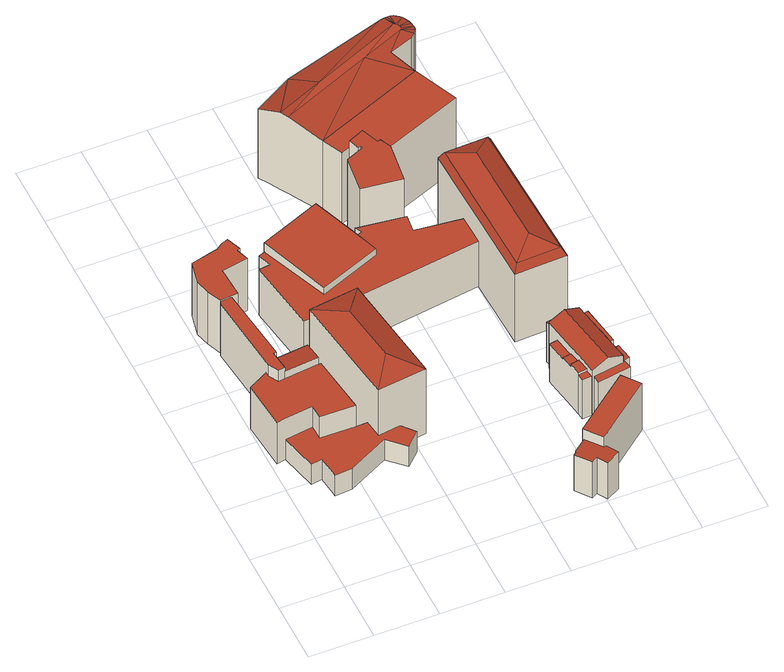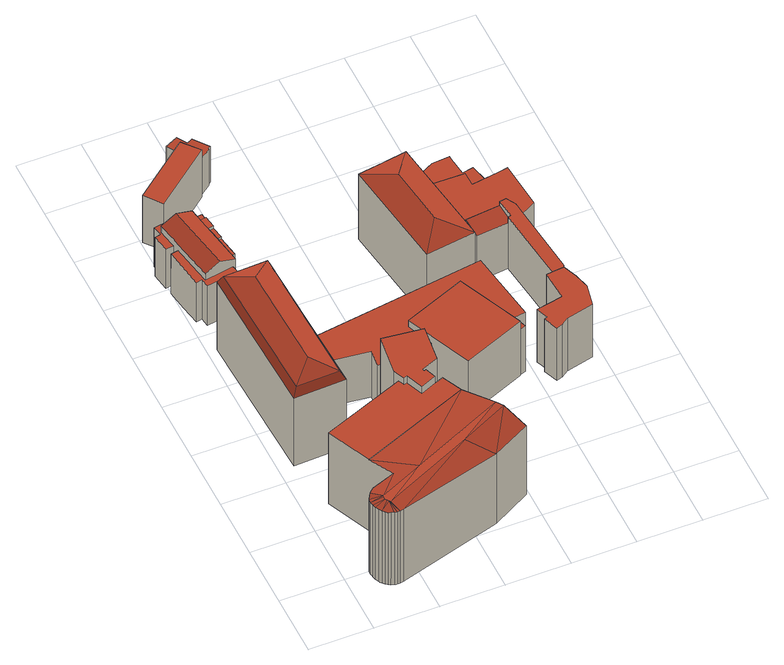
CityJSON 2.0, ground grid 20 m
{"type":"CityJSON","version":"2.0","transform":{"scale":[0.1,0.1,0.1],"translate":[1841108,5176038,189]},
"CityObjects":{
"building1":{"type":"Building","attributes":{"name":"inconnu"},"children":["building1-1"]},
"building1-1":{"type":"BuildingPart","attributes":{"measuredHeight":33.27},"parents":["building1"],"geometry":[{"type":"Solid","lod":"2","boundaries":[[[[0,1,2]],[[3,0,2,4]],[[0,3,5,6,7,8]],[[9,8,10]],[[0,8,9,1]],[[1,9,10,2]],[[4,2,10,11]],[[8,7,11,10]],[[12,13,14,15,16,17]],[[18,19,20,21,22,23,24,25,26,27,28,29,30,31]],[[32,33,34,35,36,37,38,39,40,41,42,43]],[[44,45,46,47,48,49,50,51,52]],[[53,54,55]],[[56,57,58,59]],[[55,54,57]],[[55,57,56]],[[60,61,62,63]],[[64,65,61,60]],[[64,47,65]],[[66,47,64]],[[54,66,57]],[[67,68,58,64,60,69,70]],[[57,66,64,58]],[[60,63,71]],[[59,58,68]],[[72,59,68]],[[72,68,73]],[[74,60,71]],[[69,60,74]],[[70,69,74,75]],[[76,70,75]],[[77,67,70,76,78]],[[79,73,68,77,80,81]],[[68,67,77]],[[82,83,84,85,86]],[[87,88,89,90,91,92,93,94,95]],[[96,97,98]],[[99,100,101,102]],[[97,99,102,98]],[[97,96,103,100,99]],[[104,105,106,107,108,109,110,111,112,113,114,115,116,117,118]],[[119,120,121,122,123,124,125,126,127,128,129,130]],[[131,132,133,134,135,136,137,138,139,140,141,142,143]],[[144,145,146,147,148,149,150,151,152,153]],[[154,155,156,157,158,159]],[[160,161,162,163]],[[164,165,166,167]],[[168,169,170,171]],[[172,173,174,175]],[[176,177,178,179,180,181,182,183,184]],[[185,186,187,188,189,190,191,192,193]],[[194,195,196,197,198,199]],[[200,196,195,201,202,203,204,205,206,207,208]],[[209,4,11,210]],[[211,3,4,209]],[[7,6,5,3,211,212,26,25,213,214]],[[7,214,210,11]],[[31,215,216,12,17,16,18]],[[217,218,13,12,216]],[[15,14,13,218,219,220,20,19]],[[15,19,18,16]],[[221,21,20,220]],[[21,221,222,22]],[[223,224,23,22,222]],[[23,224,225,24]],[[24,225,213,25]],[[226,27,26,212]],[[27,226,227,28]],[[228,29,28,227]],[[29,228,229,30]],[[230,215,31,30,229]],[[32,49,231,232,33]],[[34,33,232,233,234]],[[34,234,235,35]],[[236,36,35,235]],[[237,37,36,236]],[[38,37,237,238,239]],[[38,239,240,39]],[[241,44,52,41,40,39,240,242]],[[44,241,243,45]],[[244,245,246,61,65,46,45,243]],[[47,247,248,48]],[[48,248,231,49]],[[249,250,77,78,251]],[[252,80,77,250]],[[253,81,80,252]],[[254,79,81,253]],[[255,256,73,79,254]],[[257,258,72,73,256]],[[259,260,59,72,258]],[[261,56,59,260]],[[262,55,56,261]],[[263,53,55,262]],[[47,66,54,53,263,264,265,266,267,247]],[[61,246,268,62]],[[62,268,269,63]],[[63,269,270,71]],[[271,74,71,270]],[[272,273,75,74,271]],[[274,76,75,273]],[[251,78,76,274]],[[65,47,46]],[[49,32,43,50]],[[51,42,41,52]],[[50,43,42,51]],[[275,82,86,276]],[[84,119,130,85]],[[277,276,86,85,130]],[[87,83,82,88]],[[278,279,89,88,82,275]],[[280,91,90,281]],[[93,92,91,280,282,122,121]],[[93,121,120,94]],[[95,94,120,119,84]],[[283,98,102,284]],[[285,286,96,98,283]],[[100,103,96,286,287,106,105]],[[102,101,100,105,104,288,284]],[[288,104,118,289]],[[290,291,107,106,287]],[[110,292,293,111]],[[111,293,294,112]],[[113,112,294,295,296,114]],[[115,114,296,297,298]],[[115,298,299,116]],[[116,299,300,117]],[[117,300,289,118]],[[301,302,123,122,282]],[[123,302,303,124]],[[126,125,124,303,292,110,109]],[[126,109,108,127]],[[127,108,107,128]],[[304,305,129,128,107,291]],[[277,130,129,305]],[[143,306,307,131]],[[308,132,131,307]],[[309,133,132,308]],[[310,134,133,309]],[[311,312,135,134,310]],[[313,136,135,312]],[[136,313,314,137]],[[138,137,314,281,90]],[[140,139,138,90,89,279,315]],[[316,141,140,315]],[[141,316,317,142]],[[318,306,143,142,317]],[[83,87,95,84]],[[319,146,145,320]],[[321,322,147,146,319]],[[323,324,148,147,322]],[[148,324,325,149]],[[149,325,326,150]],[[151,150,326,327,328]],[[151,328,329,152]],[[330,153,152,329]],[[331,154,159,332]],[[333,334,155,154,331]],[[157,156,155,334,320,145,144]],[[159,158,157,144,153,330,332]],[[160,335,336,161]],[[161,336,337,162]],[[168,165,164,173,172,338,339,340,341,335,160,169]],[[169,160,163,170]],[[342,338,172,175,343]],[[344,176,184,345]],[[179,346,347,180]],[[180,347,348,181]],[[349,182,181,348]],[[182,349,350,183]],[[345,184,183,350]],[[351,352,185,193,353]],[[354,355,186,185,352]],[[356,187,186,355]],[[357,188,187,356]],[[188,357,358,189]],[[192,359,353,193]],[[197,196,200,208,360,361,346,179,178,177]],[[344,359,192,191,194,199,198,197,177,176]],[[189,358,362,363,202,201,195,194,191,190]],[[337,360,208,207,206,205,204,203,202,363,343,175,174,167,166,171,170,163,162]],[[173,164,167,174]],[[165,168,171,166]],[[305,304,291,290,287,286,285,283,284,288,289,300,299,298,297,296,295,294,293,292,303,302,301,282,280,281,314,313,312,311,310,309,308,307,306,318,317,316,315,279,278,275,276,277]],[[227,226,212,211,209,210,214,213,225,224,223,222,221,220,219,218,217,216,215,230,229,228]],[[345,350,349,348,347,346,361,360,337,336,335,341,340,339,338,342,343,363,362,358,357,356,355,354,352,351,353,359,344]],[[245,244,243,241,242,240,239,238,237,236,235,234,233,232,231,248,247,267,266,265,264,263,262,261,260,259,258,257,256,255,254,253,252,250,249,251,274,273,272,271,270,269,268,246]],[[330,329,328,327,326,325,324,323,322,321,319,320,334,333,331,332]]]],"semantics":{"surfaces":[{"type":"RoofSurface"},{"type":"WallSurface"},{"type":"GroundSurface"}],"values":[[0,0,0,0,0,0,0,0,0,0,0,0,0,0,0,0,0,0,0,0,0,0,0,0,0,0,0,0,0,0,0,0,0,0,0,0,0,0,0,0,0,0,0,0,0,0,0,0,0,0,0,0,0,1,1,1,1,1,1,1,1,1,1,1,1,1,1,1,1,1,1,1,1,1,1,1,1,1,1,1,1,1,1,1,1,1,1,1,1,1,1,1,1,1,1,1,1,1,1,1,1,1,1,1,1,1,1,1,1,1,1,1,1,1,1,1,1,1,1,1,1,1,1,1,1,1,1,1,1,1,1,1,1,1,1,1,1,1,1,1,1,1,1,1,1,1,1,1,1,1,1,1,1,1,1,1,1,1,1,1,1,1,1,1,1,1,1,1,1,1,1,1,1,1,1,1,1,1,1,1,1,1,2,2,2,2,2]]}}]}
},
"vertices":[
[806,1131,309],[876,1069,336],[941,1135,309],[792,1143,280],[954,1149,280],[798,981,280],[801,886,280],[809,654,280],[821,667,309],[887,733,336],[957,672,309],[971,659,280],[432,1170,225],[240,1093,225],[241,1091,225],[326,877,215],[519,954,215],[486,1038,219],[519,954,189],[326,877,189],[241,1091,189],[221,1084,189],[236,1041,189],[200,1037,189],[234,806,189],[801,886,189],[798,981,189],[651,998,189],[658,1053,189],[507,1071,189],[517,1050,189],[486,1038,189],[577,1267,321],[590,1233,321],[597,1235,321],[599,1228,321],[545,1206,321],[531,1090,321],[658,1075,321],[674,1204,321],[667,1218,321],[658,1237,321],[649,1234,321],[627,1289,321],[667,1218,294],[925,1318,294],[863,1457,294],[521,1319,294],[550,1257,294],[577,1267,294],[627,1289,294],[649,1234,294],[658,1237,294],[408,1511,285],[447,1445,320],[529,1577,289],[853,1671,297],[595,1512,313],[876,1635,305],[863,1673,297],[886,1606,306],[826,1540,304],[900,1567,303],[915,1580,303],[750,1548,310],[863,1457,293],[461,1422,318],[884,1627,306],[879,1633,306],[888,1613,306],[887,1620,306],[926,1598,298],[872,1673,297],[881,1672,299],[926,1610,298],[924,1622,298],[921,1633,298],[911,1652,298],[916,1644,298],[890,1669,299],[905,1659,298],[898,1665,298],[108,709,191],[98,708,191],[105,647,200],[212,658,199],[207,720,191],[98,708,215],[108,709,215],[78,952,215],[44,948,215],[39,940,215],[66,688,215],[67,674,215],[84,644,215],[105,647,215],[236,772,271],[326,698,298],[391,794,270],[352,510,299],[287,416,271],[357,426,270],[441,438,269],[279,473,271],[357,426,86],[287,416,86],[279,473,86],[244,472,86],[133,474,86],[132,519,86],[45,507,86],[72,391,86],[107,397,86],[114,339,86],[115,326,86],[170,330,86],[296,394,86],[348,343,86],[391,385,86],[105,647,171],[84,644,171],[67,674,171],[66,688,171],[3,654,171],[16,502,171],[45,507,171],[132,519,171],[133,474,171],[244,472,171],[220,658,171],[212,658,171],[173,1106,218],[155,1152,218],[135,1145,218],[114,1130,218],[28,1110,218],[14,1039,218],[26,993,218],[44,948,218],[78,952,218],[99,954,218],[94,1048,218],[177,1064,218],[163,1102,218],[817,63,155],[778,112,154],[740,85,150],[739,80,150],[730,75,149],[766,28,149],[784,38,151],[803,7,151],[845,30,155],[822,67,155],[953,259,195],[774,116,195],[778,112,195],[817,63,195],[822,67,195],[996,206,195],[859,333,163],[862,311,163],[890,314,163],[887,337,163],[847,411,163],[853,372,163],[880,377,163],[873,415,163],[853,372,172],[859,333,172],[887,337,172],[880,377,172],[836,479,156],[847,411,156],[873,415,156],[862,483,156],[982,386,162],[993,327,162],[944,319,162],[896,311,162],[899,286,162],[1004,302,162],[998,333,162],[1016,336,162],[1007,391,162],[981,542,164],[962,538,164],[958,566,164],[859,551,164],[863,527,164],[906,535,164],[954,543,164],[978,410,164],[1002,414,164],[954,543,190],[906,535,211],[944,319,211],[993,327,190],[982,386,190],[978,410,190],[896,311,192],[863,527,194],[855,526,190],[862,483,190],[873,415,190],[880,377,190],[887,337,190],[890,314,190],[891,310,190],[954,1149,3],[971,659,3],[792,1143,3],[798,981,3],[801,886,3],[809,654,3],[486,1038,3],[432,1170,3],[336,1132,3],[240,1093,3],[240,1092,3],[241,1091,3],[221,1084,3],[236,1041,3],[218,1039,3],[200,1037,3],[234,806,3],[651,998,3],[658,1053,3],[507,1071,3],[517,1050,3],[501,1044,3],[577,1267,3],[590,1233,3],[594,1234,3],[597,1235,3],[599,1228,3],[545,1206,3],[531,1090,3],[595,1083,3],[658,1075,3],[674,1204,3],[667,1218,3],[671,1211,3],[925,1318,3],[894,1387,3],[863,1457,3],[826,1540,3],[521,1319,3],[550,1257,3],[914,1648,3],[911,1652,3],[916,1644,3],[905,1659,3],[898,1665,3],[890,1669,3],[885,1671,3],[881,1672,3],[876,1673,3],[872,1673,3],[867,1673,3],[863,1673,3],[853,1671,3],[529,1577,3],[408,1511,3],[428,1478,3],[447,1445,3],[461,1422,3],[491,1370,3],[900,1567,3],[915,1580,3],[926,1598,3],[926,1610,3],[925,1616,3],[924,1622,3],[921,1633,3],[108,709,3],[207,720,3],[212,658,3],[93,830,3],[78,952,3],[39,940,3],[44,948,3],[66,688,3],[391,794,3],[441,438,3],[314,783,3],[236,772,3],[279,473,3],[357,426,3],[391,385,3],[261,472,3],[244,472,3],[45,507,3],[72,391,3],[107,397,3],[114,339,3],[115,326,3],[143,328,3],[170,330,3],[296,394,3],[348,343,3],[34,671,3],[3,654,3],[16,502,3],[232,565,3],[220,658,3],[163,1102,3],[173,1106,3],[155,1152,3],[135,1145,3],[114,1130,3],[71,1120,3],[28,1110,3],[14,1039,3],[26,993,3],[99,954,3],[94,1048,3],[177,1064,3],[170,1083,3],[740,85,3],[778,112,3],[740,83,3],[739,80,3],[735,78,3],[730,75,3],[766,28,3],[784,38,3],[793,23,3],[803,7,3],[845,30,3],[822,67,3],[953,259,3],[996,206,3],[863,188,3],[774,116,3],[859,333,3],[862,311,3],[890,314,3],[836,479,3],[841,445,3],[847,411,3],[853,372,3],[849,481,3],[862,483,3],[982,386,3],[1007,391,3],[896,311,3],[899,286,3],[1004,302,3],[998,333,3],[1016,336,3],[992,478,3],[981,542,3],[1002,414,3],[971,540,3],[962,538,3],[958,566,3],[859,551,3],[863,527,3],[978,410,3],[891,310,3],[893,310,3],[859,527,3],[855,526,3]
]}
